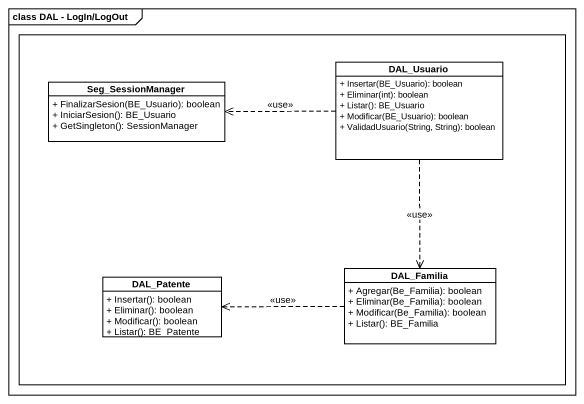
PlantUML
@startuml
mainframe class DAL - LogIn/LogOut
hide circle
hide empty members
skinparam classAttributeIconSize 0
rectangle " " as rectangle1 {
  class DAL_Usuario {
    + Insertar(BE_Usuario): boolean
    + Eliminar(int): boolean
    + Listar(): BE_Usuario
    + Modificar(BE_Usuario): boolean
    + ValidadUsuario(String, String): boolean
  }
  class Seg_SessionManager {
    + FinalizarSesion(BE_Usuario): boolean
    + IniciarSesion(): BE_Usuario
    + GetSingleton(): SessionManager
  }
  class DAL_Familia {
    + Agregar(Be_Familia): boolean
    + Eliminar(Be_Familia): boolean
    + Modificar(Be_Familia): boolean
    + Listar(): BE_Familia
  }
  class DAL_Patente {
    + Insertar(): boolean
    + Eliminar(): boolean
    + Modificar(): boolean
    + Listar(): BE_Patente
  }
}
DAL_Usuario .left.> Seg_SessionManager : <<use>>
DAL_Usuario ..> DAL_Familia : <<use>>
DAL_Familia .left.> DAL_Patente : <<use>>
@enduml
